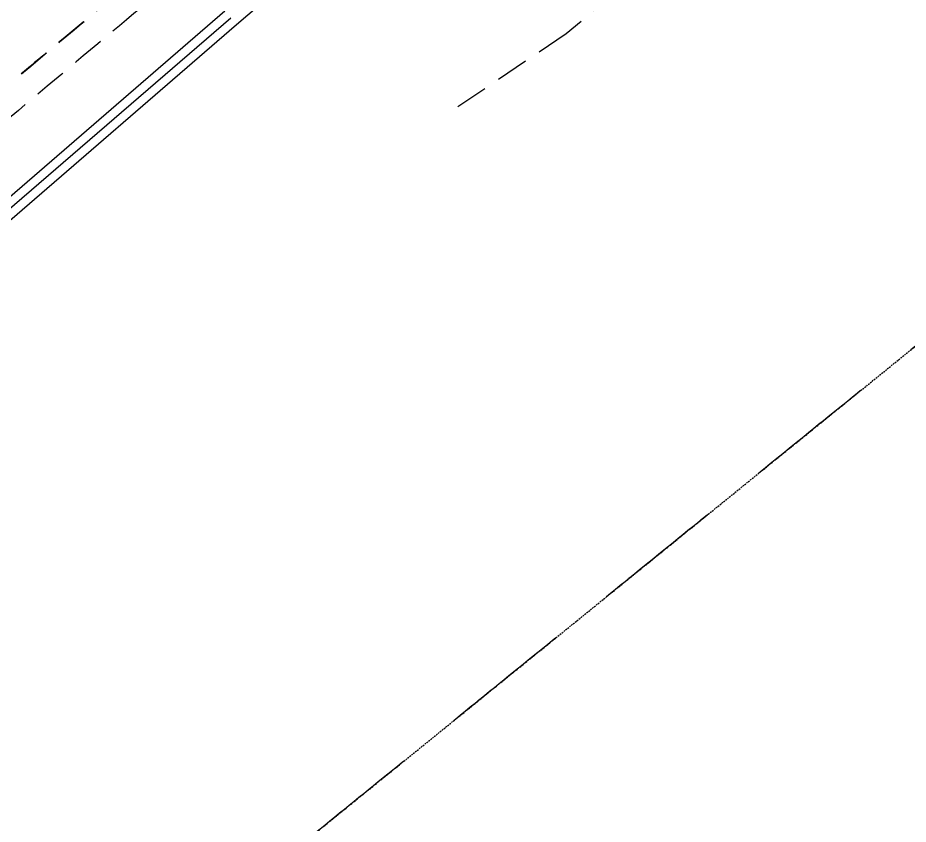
# Model space of a CAD drawing. Header units: millimetres. Extents: x 832728086 to 834530684, y 817551485 to 818349469.
# Drawn here: x 834397185 to 834414483, y 817850283 to 817865954 of the extents above; entities that cross this region are included whole.
import ezdxf

# ---------------------------------------------------------------- set-up
doc = ezdxf.new("R2010")
doc.units = ezdxf.units.MM
doc.header["$LTSCALE"] = 100
doc.linetypes.add('Hidden', pattern=[9.525, 6.35, -3.175])
doc.layers.add('+C-160', color=160, linetype='Hidden')
doc.layers.add('000-Tactile-l', color=8, linetype='Continuous')

# ---------------------------------------------------------------- blocks, each defined once
blk = doc.blocks.new('tactile')
at = {"layer": '000-Tactile-l', "ltscale": 5e-05}
for p, q in [((834401.493, 817865.871), (834405.806, 817869.595)), ((834383.978, 817851.21), (834401.264, 817866.136)), ((834384.092, 817851.078), (834401.379, 817866.004)), ((834384.206, 817850.945), (834401.493, 817865.871))]:
    blk.add_line(p, q, dxfattribs=at)
blk = doc.blocks.new('A$C062A3D83')
at = {"layer": '+C-160'}
for p, q in [((92807, -132622), (84507, -139618)), ((84507, -139618), (82259, -141135))]:
    blk.add_line(p, q, dxfattribs=at)
for radius in [598145, 597645]:
    blk.add_arc((458851, -598231), radius, 129.63039, 131.874061, dxfattribs=at)
blk.add_ellipse((385172, -511226), major_axis=(-308935, 372764), ratio=1, start_param=-0.002942, end_param=0.02418, dxfattribs=at)
at = {"layer": '+C-160', "ltscale": 4}
blk.add_open_spline([(99093, -139354), (87060, -149120), (75027, -158886)], degree=2, dxfattribs=at)
at = {"layer": '+C-160', "ltscale": 0.05}
blk.add_open_spline([(75027, -158886), (87060, -149120), (99093, -139354)], degree=2, dxfattribs=at)

msp = doc.modelspace()

# ---------------------------------------------------------------- block references
at = {"layer": '+C-160', "ltscale": 5}
msp.add_blockref('A$C062A3D83', (834323333.3128, 818005260.0327), dxfattribs=at)
at = {"layer": '000-Tactile-l', "xscale": 1000, "yscale": 1000, "zscale": 1000}
msp.add_blockref('tactile', (-56.4905, -49.2817, -0.0703), dxfattribs=at)

doc.saveas('drawing.dxf')
